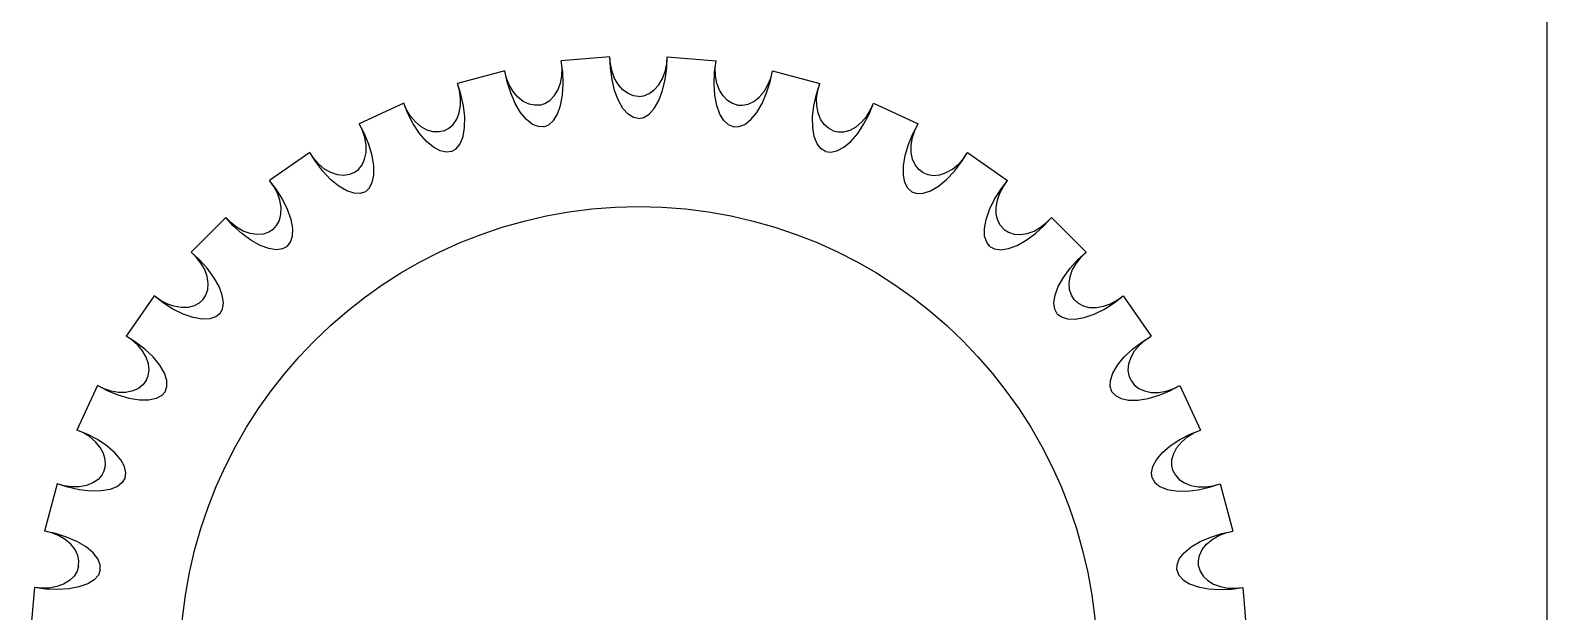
# Model space of a CAD drawing. Extents: x -615 to 711, y 0 to 128.
# Drawn here: x 43.4 to 60.6, y 34.1 to 40.7 of the extents above; entities that cross this region are included whole.
import ezdxf

# ---------------------------------------------------------------- set-up
doc = ezdxf.new("R2010")
doc.units = 0
doc.layers.add('DXF_EG_PANEL_1_0_MODEL_DX0', color=7, linetype='CONTINUOUS')
doc.layers.add('LAYER1', color=7, linetype='CONTINUOUS')

msp = doc.modelspace()

# ---------------------------------------------------------------- linework, layer by layer
at = {"layer": 'DXF_EG_PANEL_1_0_MODEL_DX0', "color": 178}
msp.add_line((60.6, 128.5), (60.6, 0), dxfattribs=at)
at = {"layer": 'LAYER1', "color": 178}
for p, q in [((49.975, 40.4), (49.422, 40.352)), ((49.975, 40.4), (49.422, 40.352)), ((50.625, 40.4), (51.178, 40.352)), ((50.625, 40.4), (51.178, 40.352)), ((48.782, 40.239), (48.245, 40.095)), ((48.782, 40.239), (48.245, 40.095)), ((51.818, 40.239), (52.355, 40.095)), ((51.818, 40.239), (52.355, 40.095)), ((47.635, 39.873), (47.131, 39.638)), ((47.635, 39.873), (47.131, 39.638)), ((52.965, 39.873), (53.469, 39.638)), ((52.965, 39.873), (53.469, 39.638)), ((46.569, 39.313), (46.114, 38.995)), ((46.569, 39.313), (46.114, 38.995)), ((54.031, 39.313), (54.486, 38.995)), ((54.031, 39.313), (54.486, 38.995)), ((45.616, 38.577), (45.223, 38.184)), ((45.616, 38.577), (45.223, 38.184)), ((54.984, 38.577), (55.377, 38.184)), ((54.984, 38.577), (55.377, 38.184)), ((44.805, 37.686), (44.487, 37.231)), ((44.805, 37.686), (44.487, 37.231)), ((55.795, 37.686), (56.113, 37.231)), ((55.795, 37.686), (56.113, 37.231)), ((44.162, 36.669), (43.927, 36.165)), ((44.162, 36.669), (43.927, 36.165)), ((56.438, 36.669), (56.673, 36.165)), ((56.438, 36.669), (56.673, 36.165)), ((43.705, 35.555), (43.561, 35.018)), ((43.705, 35.555), (43.561, 35.018)), ((56.895, 35.555), (57.039, 35.018)), ((56.895, 35.555), (57.039, 35.018)), ((43.448, 34.378), (43.4, 33.825)), ((43.448, 34.378), (43.4, 33.825)), ((57.152, 34.378), (57.2, 33.825)), ((57.152, 34.378), (57.2, 33.825))]:
    msp.add_line(p, q, dxfattribs=at)
for points in [[(49.18, 39.852, 0), (49.237, 39.87, 0), (49.292, 39.904, 0), (49.342, 39.955, 0), (49.383, 40.022, 0), (49.412, 40.1, 0), (49.428, 40.185, 0), (49.431, 40.27, 0), (49.422, 40.352, 0)], [(49.18, 39.852, 0), (49.237, 39.87, 0), (49.292, 39.904, 0), (49.342, 39.955, 0), (49.383, 40.022, 0), (49.412, 40.1, 0), (49.428, 40.185, 0), (49.431, 40.27, 0), (49.422, 40.352, 0)], [(49.223, 39.606, 0), (49.28, 39.628, 0), (49.333, 39.675, 0), (49.379, 39.749, 0), (49.414, 39.848, 0), (49.436, 39.965, 0), (49.444, 40.094, 0), (49.439, 40.225, 0), (49.422, 40.352, 0)], [(49.223, 39.606, 0), (49.28, 39.628, 0), (49.333, 39.675, 0), (49.379, 39.749, 0), (49.414, 39.848, 0), (49.436, 39.965, 0), (49.444, 40.094, 0), (49.439, 40.225, 0), (49.422, 40.352, 0)], [(50.3, 39.7, 0), (50.241, 39.712, 0), (50.18, 39.749, 0), (50.122, 39.814, 0), (50.07, 39.905, 0), (50.028, 40.017, 0), (49.998, 40.142, 0), (49.98, 40.273, 0), (49.975, 40.4, 0)], [(50.3, 39.95, 0), (50.241, 39.958, 0), (50.18, 39.982, 0), (50.122, 40.023, 0), (50.07, 40.082, 0), (50.028, 40.154, 0), (49.998, 40.234, 0), (49.98, 40.318, 0), (49.975, 40.4, 0)], [(50.3, 39.7, 0), (50.241, 39.712, 0), (50.18, 39.749, 0), (50.122, 39.814, 0), (50.07, 39.905, 0), (50.028, 40.017, 0), (49.998, 40.142, 0), (49.98, 40.273, 0), (49.975, 40.4, 0)], [(50.3, 39.95, 0), (50.241, 39.958, 0), (50.18, 39.982, 0), (50.122, 40.023, 0), (50.07, 40.082, 0), (50.028, 40.154, 0), (49.998, 40.234, 0), (49.98, 40.318, 0), (49.975, 40.4, 0)], [(50.3, 39.7, 0), (50.359, 39.712, 0), (50.42, 39.749, 0), (50.478, 39.814, 0), (50.53, 39.905, 0), (50.572, 40.017, 0), (50.602, 40.142, 0), (50.62, 40.273, 0), (50.625, 40.4, 0)], [(50.3, 39.95, 0), (50.359, 39.958, 0), (50.42, 39.982, 0), (50.478, 40.023, 0), (50.53, 40.082, 0), (50.572, 40.154, 0), (50.602, 40.234, 0), (50.62, 40.318, 0), (50.625, 40.4, 0)], [(50.3, 39.7, 0), (50.359, 39.712, 0), (50.42, 39.749, 0), (50.478, 39.814, 0), (50.53, 39.905, 0), (50.572, 40.017, 0), (50.602, 40.142, 0), (50.62, 40.273, 0), (50.625, 40.4, 0)], [(50.3, 39.95, 0), (50.359, 39.958, 0), (50.42, 39.982, 0), (50.478, 40.023, 0), (50.53, 40.082, 0), (50.572, 40.154, 0), (50.602, 40.234, 0), (50.62, 40.318, 0), (50.625, 40.4, 0)], [(51.377, 39.606, 0), (51.32, 39.628, 0), (51.267, 39.675, 0), (51.221, 39.749, 0), (51.186, 39.848, 0), (51.164, 39.965, 0), (51.156, 40.094, 0), (51.161, 40.225, 0), (51.178, 40.352, 0)], [(51.377, 39.606, 0), (51.32, 39.628, 0), (51.267, 39.675, 0), (51.221, 39.749, 0), (51.186, 39.848, 0), (51.164, 39.965, 0), (51.156, 40.094, 0), (51.161, 40.225, 0), (51.178, 40.352, 0)], [(51.42, 39.852, 0), (51.363, 39.87, 0), (51.308, 39.904, 0), (51.258, 39.955, 0), (51.217, 40.022, 0), (51.188, 40.1, 0), (51.172, 40.185, 0), (51.169, 40.27, 0), (51.178, 40.352, 0)], [(51.42, 39.852, 0), (51.363, 39.87, 0), (51.308, 39.904, 0), (51.258, 39.955, 0), (51.217, 40.022, 0), (51.188, 40.1, 0), (51.172, 40.185, 0), (51.169, 40.27, 0), (51.178, 40.352, 0)], [(48.094, 39.561, 0), (48.147, 39.588, 0), (48.196, 39.632, 0), (48.236, 39.691, 0), (48.265, 39.764, 0), (48.28, 39.846, 0), (48.281, 39.932, 0), (48.268, 40.016, 0), (48.245, 40.095, 0)], [(48.094, 39.561, 0), (48.147, 39.588, 0), (48.196, 39.632, 0), (48.236, 39.691, 0), (48.265, 39.764, 0), (48.28, 39.846, 0), (48.281, 39.932, 0), (48.268, 40.016, 0), (48.245, 40.095, 0)], [(48.179, 39.326, 0), (48.231, 39.357, 0), (48.275, 39.413, 0), (48.308, 39.494, 0), (48.325, 39.597, 0), (48.327, 39.717, 0), (48.312, 39.845, 0), (48.284, 39.974, 0), (48.245, 40.095, 0)], [(48.179, 39.326, 0), (48.231, 39.357, 0), (48.275, 39.413, 0), (48.308, 39.494, 0), (48.325, 39.597, 0), (48.327, 39.717, 0), (48.312, 39.845, 0), (48.284, 39.974, 0), (48.245, 40.095, 0)], [(49.223, 39.606, 0), (49.163, 39.607, 0), (49.097, 39.633, 0), (49.028, 39.687, 0), (48.961, 39.768, 0), (48.9, 39.871, 0), (48.849, 39.989, 0), (48.809, 40.114, 0), (48.782, 40.239, 0)], [(49.18, 39.852, 0), (49.12, 39.849, 0), (49.057, 39.862, 0), (48.992, 39.893, 0), (48.931, 39.942, 0), (48.877, 40.006, 0), (48.833, 40.08, 0), (48.801, 40.159, 0), (48.782, 40.239, 0)], [(49.223, 39.606, 0), (49.163, 39.607, 0), (49.097, 39.633, 0), (49.028, 39.687, 0), (48.961, 39.768, 0), (48.9, 39.871, 0), (48.849, 39.989, 0), (48.809, 40.114, 0), (48.782, 40.239, 0)], [(49.18, 39.852, 0), (49.12, 39.849, 0), (49.057, 39.862, 0), (48.992, 39.893, 0), (48.931, 39.942, 0), (48.877, 40.006, 0), (48.833, 40.08, 0), (48.801, 40.159, 0), (48.782, 40.239, 0)], [(51.377, 39.606, 0), (51.437, 39.607, 0), (51.503, 39.633, 0), (51.572, 39.687, 0), (51.639, 39.768, 0), (51.7, 39.871, 0), (51.751, 39.989, 0), (51.791, 40.114, 0), (51.818, 40.239, 0)], [(51.377, 39.606, 0), (51.437, 39.607, 0), (51.503, 39.633, 0), (51.572, 39.687, 0), (51.639, 39.768, 0), (51.7, 39.871, 0), (51.751, 39.989, 0), (51.791, 40.114, 0), (51.818, 40.239, 0)], [(51.42, 39.852, 0), (51.48, 39.849, 0), (51.543, 39.862, 0), (51.608, 39.893, 0), (51.669, 39.942, 0), (51.723, 40.006, 0), (51.767, 40.08, 0), (51.799, 40.159, 0), (51.818, 40.239, 0)], [(51.42, 39.852, 0), (51.48, 39.849, 0), (51.543, 39.862, 0), (51.608, 39.893, 0), (51.669, 39.942, 0), (51.723, 40.006, 0), (51.767, 40.08, 0), (51.799, 40.159, 0), (51.818, 40.239, 0)], [(52.421, 39.326, 0), (52.369, 39.357, 0), (52.325, 39.413, 0), (52.292, 39.494, 0), (52.275, 39.597, 0), (52.273, 39.717, 0), (52.288, 39.845, 0), (52.316, 39.974, 0), (52.355, 40.095, 0)], [(52.421, 39.326, 0), (52.369, 39.357, 0), (52.325, 39.413, 0), (52.292, 39.494, 0), (52.275, 39.597, 0), (52.273, 39.717, 0), (52.288, 39.845, 0), (52.316, 39.974, 0), (52.355, 40.095, 0)], [(52.506, 39.561, 0), (52.453, 39.588, 0), (52.404, 39.632, 0), (52.364, 39.691, 0), (52.335, 39.764, 0), (52.32, 39.846, 0), (52.319, 39.932, 0), (52.332, 40.016, 0), (52.355, 40.095, 0)], [(52.506, 39.561, 0), (52.453, 39.588, 0), (52.404, 39.632, 0), (52.364, 39.691, 0), (52.335, 39.764, 0), (52.32, 39.846, 0), (52.319, 39.932, 0), (52.332, 40.016, 0), (52.355, 40.095, 0)], [(48.179, 39.326, 0), (48.12, 39.317, 0), (48.05, 39.331, 0), (47.973, 39.373, 0), (47.893, 39.44, 0), (47.815, 39.531, 0), (47.744, 39.639, 0), (47.683, 39.755, 0), (47.635, 39.873, 0)], [(48.094, 39.561, 0), (48.036, 39.548, 0), (47.971, 39.55, 0), (47.902, 39.569, 0), (47.833, 39.606, 0), (47.769, 39.66, 0), (47.713, 39.725, 0), (47.668, 39.798, 0), (47.635, 39.873, 0)], [(48.179, 39.326, 0), (48.12, 39.317, 0), (48.05, 39.331, 0), (47.973, 39.373, 0), (47.893, 39.44, 0), (47.815, 39.531, 0), (47.744, 39.639, 0), (47.683, 39.755, 0), (47.635, 39.873, 0)], [(48.094, 39.561, 0), (48.036, 39.548, 0), (47.971, 39.55, 0), (47.902, 39.569, 0), (47.833, 39.606, 0), (47.769, 39.66, 0), (47.713, 39.725, 0), (47.668, 39.798, 0), (47.635, 39.873, 0)], [(52.421, 39.326, 0), (52.48, 39.317, 0), (52.55, 39.331, 0), (52.627, 39.373, 0), (52.707, 39.44, 0), (52.785, 39.531, 0), (52.856, 39.639, 0), (52.917, 39.755, 0), (52.965, 39.873, 0)], [(52.421, 39.326, 0), (52.48, 39.317, 0), (52.55, 39.331, 0), (52.627, 39.373, 0), (52.707, 39.44, 0), (52.785, 39.531, 0), (52.856, 39.639, 0), (52.917, 39.755, 0), (52.965, 39.873, 0)], [(52.506, 39.561, 0), (52.564, 39.548, 0), (52.629, 39.55, 0), (52.698, 39.569, 0), (52.767, 39.606, 0), (52.831, 39.66, 0), (52.887, 39.725, 0), (52.932, 39.798, 0), (52.965, 39.873, 0)], [(52.506, 39.561, 0), (52.564, 39.548, 0), (52.629, 39.55, 0), (52.698, 39.569, 0), (52.767, 39.606, 0), (52.831, 39.66, 0), (52.887, 39.725, 0), (52.932, 39.798, 0), (52.965, 39.873, 0)], [(47.075, 39.086, 0), (47.122, 39.122, 0), (47.163, 39.173, 0), (47.192, 39.238, 0), (47.208, 39.315, 0), (47.209, 39.398, 0), (47.194, 39.483, 0), (47.168, 39.564, 0), (47.131, 39.638, 0)], [(47.075, 39.086, 0), (47.122, 39.122, 0), (47.163, 39.173, 0), (47.192, 39.238, 0), (47.208, 39.315, 0), (47.209, 39.398, 0), (47.194, 39.483, 0), (47.168, 39.564, 0), (47.131, 39.638, 0)], [(47.2, 38.869, 0), (47.245, 38.909, 0), (47.279, 38.972, 0), (47.297, 39.057, 0), (47.296, 39.162, 0), (47.277, 39.28, 0), (47.24, 39.404, 0), (47.19, 39.525, 0), (47.131, 39.638, 0)], [(47.2, 38.869, 0), (47.245, 38.909, 0), (47.279, 38.972, 0), (47.297, 39.057, 0), (47.296, 39.162, 0), (47.277, 39.28, 0), (47.24, 39.404, 0), (47.19, 39.525, 0), (47.131, 39.638, 0)], [(53.4, 38.869, 0), (53.355, 38.909, 0), (53.321, 38.972, 0), (53.303, 39.057, 0), (53.304, 39.162, 0), (53.323, 39.28, 0), (53.36, 39.404, 0), (53.41, 39.525, 0), (53.469, 39.638, 0)], [(53.4, 38.869, 0), (53.355, 38.909, 0), (53.321, 38.972, 0), (53.303, 39.057, 0), (53.304, 39.162, 0), (53.323, 39.28, 0), (53.36, 39.404, 0), (53.41, 39.525, 0), (53.469, 39.638, 0)], [(53.525, 39.086, 0), (53.478, 39.122, 0), (53.437, 39.173, 0), (53.408, 39.238, 0), (53.392, 39.315, 0), (53.391, 39.398, 0), (53.406, 39.483, 0), (53.432, 39.564, 0), (53.469, 39.638, 0)], [(53.525, 39.086, 0), (53.478, 39.122, 0), (53.437, 39.173, 0), (53.408, 39.238, 0), (53.392, 39.315, 0), (53.391, 39.398, 0), (53.406, 39.483, 0), (53.432, 39.564, 0), (53.469, 39.638, 0)], [(47.2, 38.869, 0), (47.143, 38.85, 0), (47.072, 38.852, 0), (46.989, 38.879, 0), (46.898, 38.932, 0), (46.806, 39.008, 0), (46.717, 39.101, 0), (46.637, 39.206, 0), (46.569, 39.313, 0)], [(47.075, 39.086, 0), (47.02, 39.063, 0), (46.956, 39.053, 0), (46.884, 39.061, 0), (46.81, 39.085, 0), (46.738, 39.126, 0), (46.671, 39.181, 0), (46.614, 39.245, 0), (46.569, 39.313, 0)], [(47.2, 38.869, 0), (47.143, 38.85, 0), (47.072, 38.852, 0), (46.989, 38.879, 0), (46.898, 38.932, 0), (46.806, 39.008, 0), (46.717, 39.101, 0), (46.637, 39.206, 0), (46.569, 39.313, 0)], [(47.075, 39.086, 0), (47.02, 39.063, 0), (46.956, 39.053, 0), (46.884, 39.061, 0), (46.81, 39.085, 0), (46.738, 39.126, 0), (46.671, 39.181, 0), (46.614, 39.245, 0), (46.569, 39.313, 0)], [(53.4, 38.869, 0), (53.457, 38.85, 0), (53.528, 38.852, 0), (53.611, 38.879, 0), (53.702, 38.932, 0), (53.794, 39.008, 0), (53.883, 39.101, 0), (53.963, 39.206, 0), (54.031, 39.313, 0)], [(53.4, 38.869, 0), (53.457, 38.85, 0), (53.528, 38.852, 0), (53.611, 38.879, 0), (53.702, 38.932, 0), (53.794, 39.008, 0), (53.883, 39.101, 0), (53.963, 39.206, 0), (54.031, 39.313, 0)], [(53.525, 39.086, 0), (53.58, 39.063, 0), (53.644, 39.053, 0), (53.716, 39.061, 0), (53.79, 39.085, 0), (53.862, 39.126, 0), (53.929, 39.181, 0), (53.986, 39.245, 0), (54.031, 39.313, 0)], [(53.525, 39.086, 0), (53.58, 39.063, 0), (53.644, 39.053, 0), (53.716, 39.061, 0), (53.79, 39.085, 0), (53.862, 39.126, 0), (53.929, 39.181, 0), (53.986, 39.245, 0), (54.031, 39.313, 0)], [(46.315, 38.249, 0), (46.352, 38.296, 0), (46.375, 38.364, 0), (46.378, 38.451, 0), (46.359, 38.554, 0), (46.319, 38.667, 0), (46.262, 38.783, 0), (46.191, 38.894, 0), (46.114, 38.995, 0)], [(46.154, 38.441, 0), (46.194, 38.485, 0), (46.225, 38.542, 0), (46.243, 38.611, 0), (46.245, 38.69, 0), (46.231, 38.772, 0), (46.203, 38.853, 0), (46.162, 38.928, 0), (46.114, 38.995, 0)], [(46.315, 38.249, 0), (46.352, 38.296, 0), (46.375, 38.364, 0), (46.378, 38.451, 0), (46.359, 38.554, 0), (46.319, 38.667, 0), (46.262, 38.783, 0), (46.191, 38.894, 0), (46.114, 38.995, 0)], [(46.154, 38.441, 0), (46.194, 38.485, 0), (46.225, 38.542, 0), (46.243, 38.611, 0), (46.245, 38.69, 0), (46.231, 38.772, 0), (46.203, 38.853, 0), (46.162, 38.928, 0), (46.114, 38.995, 0)], [(54.285, 38.249, 0), (54.248, 38.296, 0), (54.225, 38.364, 0), (54.222, 38.451, 0), (54.241, 38.554, 0), (54.281, 38.667, 0), (54.338, 38.783, 0), (54.409, 38.894, 0), (54.486, 38.995, 0)], [(54.285, 38.249, 0), (54.248, 38.296, 0), (54.225, 38.364, 0), (54.222, 38.451, 0), (54.241, 38.554, 0), (54.281, 38.667, 0), (54.338, 38.783, 0), (54.409, 38.894, 0), (54.486, 38.995, 0)], [(54.446, 38.441, 0), (54.406, 38.485, 0), (54.375, 38.542, 0), (54.357, 38.611, 0), (54.355, 38.69, 0), (54.369, 38.772, 0), (54.397, 38.853, 0), (54.438, 38.928, 0), (54.486, 38.995, 0)], [(54.446, 38.441, 0), (54.406, 38.485, 0), (54.375, 38.542, 0), (54.357, 38.611, 0), (54.355, 38.69, 0), (54.369, 38.772, 0), (54.397, 38.853, 0), (54.438, 38.928, 0), (54.486, 38.995, 0)], [(46.315, 38.249, 0), (46.262, 38.22, 0), (46.192, 38.21, 0), (46.105, 38.223, 0), (46.007, 38.259, 0), (45.903, 38.318, 0), (45.799, 38.394, 0), (45.702, 38.483, 0), (45.616, 38.577, 0)], [(46.154, 38.441, 0), (46.104, 38.409, 0), (46.042, 38.388, 0), (45.971, 38.383, 0), (45.893, 38.394, 0), (45.815, 38.422, 0), (45.74, 38.465, 0), (45.673, 38.518, 0), (45.616, 38.577, 0)], [(46.315, 38.249, 0), (46.262, 38.22, 0), (46.192, 38.21, 0), (46.105, 38.223, 0), (46.007, 38.259, 0), (45.903, 38.318, 0), (45.799, 38.394, 0), (45.702, 38.483, 0), (45.616, 38.577, 0)], [(46.154, 38.441, 0), (46.104, 38.409, 0), (46.042, 38.388, 0), (45.971, 38.383, 0), (45.893, 38.394, 0), (45.815, 38.422, 0), (45.74, 38.465, 0), (45.673, 38.518, 0), (45.616, 38.577, 0)], [(54.285, 38.249, 0), (54.338, 38.22, 0), (54.408, 38.21, 0), (54.495, 38.223, 0), (54.593, 38.259, 0), (54.697, 38.318, 0), (54.801, 38.394, 0), (54.898, 38.483, 0), (54.984, 38.577, 0)], [(54.285, 38.249, 0), (54.338, 38.22, 0), (54.408, 38.21, 0), (54.495, 38.223, 0), (54.593, 38.259, 0), (54.697, 38.318, 0), (54.801, 38.394, 0), (54.898, 38.483, 0), (54.984, 38.577, 0)], [(54.446, 38.441, 0), (54.496, 38.409, 0), (54.558, 38.388, 0), (54.629, 38.383, 0), (54.707, 38.394, 0), (54.785, 38.422, 0), (54.86, 38.465, 0), (54.927, 38.518, 0), (54.984, 38.577, 0)], [(54.446, 38.441, 0), (54.496, 38.409, 0), (54.558, 38.388, 0), (54.629, 38.383, 0), (54.707, 38.394, 0), (54.785, 38.422, 0), (54.86, 38.465, 0), (54.927, 38.518, 0), (54.984, 38.577, 0)], [(45.551, 37.485, 0), (45.58, 37.538, 0), (45.59, 37.608, 0), (45.577, 37.695, 0), (45.541, 37.793, 0), (45.482, 37.897, 0), (45.406, 38.001, 0), (45.317, 38.098, 0), (45.223, 38.184, 0)], [(45.359, 37.646, 0), (45.391, 37.696, 0), (45.412, 37.758, 0), (45.417, 37.829, 0), (45.406, 37.907, 0), (45.378, 37.985, 0), (45.335, 38.06, 0), (45.282, 38.127, 0), (45.223, 38.184, 0)], [(45.551, 37.485, 0), (45.58, 37.538, 0), (45.59, 37.608, 0), (45.577, 37.695, 0), (45.541, 37.793, 0), (45.482, 37.897, 0), (45.406, 38.001, 0), (45.317, 38.098, 0), (45.223, 38.184, 0)], [(45.359, 37.646, 0), (45.391, 37.696, 0), (45.412, 37.758, 0), (45.417, 37.829, 0), (45.406, 37.907, 0), (45.378, 37.985, 0), (45.335, 38.06, 0), (45.282, 38.127, 0), (45.223, 38.184, 0)], [(55.049, 37.485, 0), (55.02, 37.538, 0), (55.01, 37.608, 0), (55.023, 37.695, 0), (55.059, 37.793, 0), (55.118, 37.897, 0), (55.194, 38.001, 0), (55.283, 38.098, 0), (55.377, 38.184, 0)], [(55.049, 37.485, 0), (55.02, 37.538, 0), (55.01, 37.608, 0), (55.023, 37.695, 0), (55.059, 37.793, 0), (55.118, 37.897, 0), (55.194, 38.001, 0), (55.283, 38.098, 0), (55.377, 38.184, 0)], [(55.241, 37.646, 0), (55.209, 37.696, 0), (55.188, 37.758, 0), (55.183, 37.829, 0), (55.194, 37.907, 0), (55.222, 37.985, 0), (55.265, 38.06, 0), (55.318, 38.127, 0), (55.377, 38.184, 0)], [(55.241, 37.646, 0), (55.209, 37.696, 0), (55.188, 37.758, 0), (55.183, 37.829, 0), (55.194, 37.907, 0), (55.222, 37.985, 0), (55.265, 38.06, 0), (55.318, 38.127, 0), (55.377, 38.184, 0)], [(45.551, 37.485, 0), (45.504, 37.448, 0), (45.436, 37.425, 0), (45.349, 37.422, 0), (45.246, 37.441, 0), (45.133, 37.481, 0), (45.017, 37.538, 0), (44.906, 37.609, 0), (44.805, 37.686, 0)], [(45.359, 37.646, 0), (45.315, 37.606, 0), (45.258, 37.575, 0), (45.189, 37.557, 0), (45.11, 37.555, 0), (45.028, 37.569, 0), (44.947, 37.597, 0), (44.872, 37.638, 0), (44.805, 37.686, 0)], [(45.551, 37.485, 0), (45.504, 37.448, 0), (45.436, 37.425, 0), (45.349, 37.422, 0), (45.246, 37.441, 0), (45.133, 37.481, 0), (45.017, 37.538, 0), (44.906, 37.609, 0), (44.805, 37.686, 0)], [(45.359, 37.646, 0), (45.315, 37.606, 0), (45.258, 37.575, 0), (45.189, 37.557, 0), (45.11, 37.555, 0), (45.028, 37.569, 0), (44.947, 37.597, 0), (44.872, 37.638, 0), (44.805, 37.686, 0)], [(55.049, 37.485, 0), (55.096, 37.448, 0), (55.164, 37.425, 0), (55.251, 37.422, 0), (55.354, 37.441, 0), (55.467, 37.481, 0), (55.583, 37.538, 0), (55.694, 37.609, 0), (55.795, 37.686, 0)], [(55.049, 37.485, 0), (55.096, 37.448, 0), (55.164, 37.425, 0), (55.251, 37.422, 0), (55.354, 37.441, 0), (55.467, 37.481, 0), (55.583, 37.538, 0), (55.694, 37.609, 0), (55.795, 37.686, 0)], [(55.241, 37.646, 0), (55.285, 37.606, 0), (55.342, 37.575, 0), (55.411, 37.557, 0), (55.49, 37.555, 0), (55.572, 37.569, 0), (55.653, 37.597, 0), (55.728, 37.638, 0), (55.795, 37.686, 0)], [(55.241, 37.646, 0), (55.285, 37.606, 0), (55.342, 37.575, 0), (55.411, 37.557, 0), (55.49, 37.555, 0), (55.572, 37.569, 0), (55.653, 37.597, 0), (55.728, 37.638, 0), (55.795, 37.686, 0)], [(44.931, 36.6, 0), (44.95, 36.657, 0), (44.948, 36.728, 0), (44.921, 36.811, 0), (44.868, 36.902, 0), (44.792, 36.994, 0), (44.699, 37.083, 0), (44.594, 37.163, 0), (44.487, 37.231, 0)], [(44.714, 36.725, 0), (44.737, 36.78, 0), (44.747, 36.844, 0), (44.739, 36.916, 0), (44.715, 36.99, 0), (44.674, 37.062, 0), (44.619, 37.129, 0), (44.555, 37.186, 0), (44.487, 37.231, 0)], [(44.931, 36.6, 0), (44.95, 36.657, 0), (44.948, 36.728, 0), (44.921, 36.811, 0), (44.868, 36.902, 0), (44.792, 36.994, 0), (44.699, 37.083, 0), (44.594, 37.163, 0), (44.487, 37.231, 0)], [(44.714, 36.725, 0), (44.737, 36.78, 0), (44.747, 36.844, 0), (44.739, 36.916, 0), (44.715, 36.99, 0), (44.674, 37.062, 0), (44.619, 37.129, 0), (44.555, 37.186, 0), (44.487, 37.231, 0)], [(55.669, 36.6, 0), (55.65, 36.657, 0), (55.652, 36.728, 0), (55.679, 36.811, 0), (55.732, 36.902, 0), (55.808, 36.994, 0), (55.901, 37.083, 0), (56.006, 37.163, 0), (56.113, 37.231, 0)], [(55.669, 36.6, 0), (55.65, 36.657, 0), (55.652, 36.728, 0), (55.679, 36.811, 0), (55.732, 36.902, 0), (55.808, 36.994, 0), (55.901, 37.083, 0), (56.006, 37.163, 0), (56.113, 37.231, 0)], [(55.886, 36.725, 0), (55.863, 36.78, 0), (55.853, 36.844, 0), (55.861, 36.916, 0), (55.885, 36.99, 0), (55.926, 37.062, 0), (55.981, 37.129, 0), (56.045, 37.186, 0), (56.113, 37.231, 0)], [(55.886, 36.725, 0), (55.863, 36.78, 0), (55.853, 36.844, 0), (55.861, 36.916, 0), (55.885, 36.99, 0), (55.926, 37.062, 0), (55.981, 37.129, 0), (56.045, 37.186, 0), (56.113, 37.231, 0)], [(44.714, 36.725, 0), (44.678, 36.678, 0), (44.627, 36.637, 0), (44.562, 36.608, 0), (44.485, 36.592, 0), (44.402, 36.591, 0), (44.317, 36.606, 0), (44.236, 36.632, 0), (44.162, 36.669, 0)], [(44.714, 36.725, 0), (44.678, 36.678, 0), (44.627, 36.637, 0), (44.562, 36.608, 0), (44.485, 36.592, 0), (44.402, 36.591, 0), (44.317, 36.606, 0), (44.236, 36.632, 0), (44.162, 36.669, 0)], [(44.931, 36.6, 0), (44.891, 36.555, 0), (44.828, 36.521, 0), (44.743, 36.503, 0), (44.638, 36.504, 0), (44.52, 36.523, 0), (44.396, 36.56, 0), (44.275, 36.61, 0), (44.162, 36.669, 0)], [(44.931, 36.6, 0), (44.891, 36.555, 0), (44.828, 36.521, 0), (44.743, 36.503, 0), (44.638, 36.504, 0), (44.52, 36.523, 0), (44.396, 36.56, 0), (44.275, 36.61, 0), (44.162, 36.669, 0)], [(55.669, 36.6, 0), (55.709, 36.555, 0), (55.772, 36.521, 0), (55.857, 36.503, 0), (55.962, 36.504, 0), (56.08, 36.523, 0), (56.204, 36.56, 0), (56.325, 36.61, 0), (56.438, 36.669, 0)], [(55.669, 36.6, 0), (55.709, 36.555, 0), (55.772, 36.521, 0), (55.857, 36.503, 0), (55.962, 36.504, 0), (56.08, 36.523, 0), (56.204, 36.56, 0), (56.325, 36.61, 0), (56.438, 36.669, 0)], [(55.886, 36.725, 0), (55.922, 36.678, 0), (55.973, 36.637, 0), (56.038, 36.608, 0), (56.115, 36.592, 0), (56.198, 36.591, 0), (56.283, 36.606, 0), (56.364, 36.632, 0), (56.438, 36.669, 0)], [(55.886, 36.725, 0), (55.922, 36.678, 0), (55.973, 36.637, 0), (56.038, 36.608, 0), (56.115, 36.592, 0), (56.198, 36.591, 0), (56.283, 36.606, 0), (56.364, 36.632, 0), (56.438, 36.669, 0)], [(44.474, 35.621, 0), (44.483, 35.68, 0), (44.469, 35.75, 0), (44.427, 35.827, 0), (44.36, 35.907, 0), (44.269, 35.985, 0), (44.161, 36.056, 0), (44.045, 36.117, 0), (43.927, 36.165, 0)], [(44.239, 35.706, 0), (44.252, 35.764, 0), (44.25, 35.829, 0), (44.231, 35.898, 0), (44.194, 35.967, 0), (44.14, 36.031, 0), (44.075, 36.087, 0), (44.002, 36.132, 0), (43.927, 36.165, 0)], [(44.474, 35.621, 0), (44.483, 35.68, 0), (44.469, 35.75, 0), (44.427, 35.827, 0), (44.36, 35.907, 0), (44.269, 35.985, 0), (44.161, 36.056, 0), (44.045, 36.117, 0), (43.927, 36.165, 0)], [(44.239, 35.706, 0), (44.252, 35.764, 0), (44.25, 35.829, 0), (44.231, 35.898, 0), (44.194, 35.967, 0), (44.14, 36.031, 0), (44.075, 36.087, 0), (44.002, 36.132, 0), (43.927, 36.165, 0)], [(56.126, 35.621, 0), (56.117, 35.68, 0), (56.131, 35.75, 0), (56.173, 35.827, 0), (56.24, 35.907, 0), (56.331, 35.985, 0), (56.439, 36.056, 0), (56.555, 36.117, 0), (56.673, 36.165, 0)], [(56.126, 35.621, 0), (56.117, 35.68, 0), (56.131, 35.75, 0), (56.173, 35.827, 0), (56.24, 35.907, 0), (56.331, 35.985, 0), (56.439, 36.056, 0), (56.555, 36.117, 0), (56.673, 36.165, 0)], [(56.361, 35.706, 0), (56.348, 35.764, 0), (56.35, 35.829, 0), (56.369, 35.898, 0), (56.406, 35.967, 0), (56.46, 36.031, 0), (56.525, 36.087, 0), (56.598, 36.132, 0), (56.673, 36.165, 0)], [(56.361, 35.706, 0), (56.348, 35.764, 0), (56.35, 35.829, 0), (56.369, 35.898, 0), (56.406, 35.967, 0), (56.46, 36.031, 0), (56.525, 36.087, 0), (56.598, 36.132, 0), (56.673, 36.165, 0)], [(44.239, 35.706, 0), (44.212, 35.653, 0), (44.168, 35.604, 0), (44.109, 35.564, 0), (44.036, 35.535, 0), (43.954, 35.52, 0), (43.868, 35.519, 0), (43.784, 35.532, 0), (43.705, 35.555, 0)], [(44.239, 35.706, 0), (44.212, 35.653, 0), (44.168, 35.604, 0), (44.109, 35.564, 0), (44.036, 35.535, 0), (43.954, 35.52, 0), (43.868, 35.519, 0), (43.784, 35.532, 0), (43.705, 35.555, 0)], [(44.474, 35.621, 0), (44.443, 35.569, 0), (44.387, 35.525, 0), (44.306, 35.492, 0), (44.203, 35.475, 0), (44.083, 35.473, 0), (43.955, 35.488, 0), (43.826, 35.516, 0), (43.705, 35.555, 0)], [(44.474, 35.621, 0), (44.443, 35.569, 0), (44.387, 35.525, 0), (44.306, 35.492, 0), (44.203, 35.475, 0), (44.083, 35.473, 0), (43.955, 35.488, 0), (43.826, 35.516, 0), (43.705, 35.555, 0)], [(56.126, 35.621, 0), (56.157, 35.569, 0), (56.213, 35.525, 0), (56.294, 35.492, 0), (56.397, 35.475, 0), (56.517, 35.473, 0), (56.645, 35.488, 0), (56.774, 35.516, 0), (56.895, 35.555, 0)], [(56.126, 35.621, 0), (56.157, 35.569, 0), (56.213, 35.525, 0), (56.294, 35.492, 0), (56.397, 35.475, 0), (56.517, 35.473, 0), (56.645, 35.488, 0), (56.774, 35.516, 0), (56.895, 35.555, 0)], [(56.361, 35.706, 0), (56.388, 35.653, 0), (56.432, 35.604, 0), (56.491, 35.564, 0), (56.564, 35.535, 0), (56.646, 35.52, 0), (56.732, 35.519, 0), (56.816, 35.532, 0), (56.895, 35.555, 0)], [(56.361, 35.706, 0), (56.388, 35.653, 0), (56.432, 35.604, 0), (56.491, 35.564, 0), (56.564, 35.535, 0), (56.646, 35.52, 0), (56.732, 35.519, 0), (56.816, 35.532, 0), (56.895, 35.555, 0)], [(44.194, 34.577, 0), (44.193, 34.637, 0), (44.167, 34.703, 0), (44.113, 34.772, 0), (44.032, 34.839, 0), (43.929, 34.9, 0), (43.811, 34.951, 0), (43.686, 34.991, 0), (43.561, 35.018, 0)], [(43.948, 34.62, 0), (43.951, 34.68, 0), (43.938, 34.743, 0), (43.907, 34.808, 0), (43.858, 34.869, 0), (43.794, 34.923, 0), (43.72, 34.967, 0), (43.641, 34.999, 0), (43.561, 35.018, 0)], [(44.194, 34.577, 0), (44.193, 34.637, 0), (44.167, 34.703, 0), (44.113, 34.772, 0), (44.032, 34.839, 0), (43.929, 34.9, 0), (43.811, 34.951, 0), (43.686, 34.991, 0), (43.561, 35.018, 0)], [(43.948, 34.62, 0), (43.951, 34.68, 0), (43.938, 34.743, 0), (43.907, 34.808, 0), (43.858, 34.869, 0), (43.794, 34.923, 0), (43.72, 34.967, 0), (43.641, 34.999, 0), (43.561, 35.018, 0)], [(56.406, 34.577, 0), (56.407, 34.637, 0), (56.433, 34.703, 0), (56.487, 34.772, 0), (56.568, 34.839, 0), (56.671, 34.9, 0), (56.789, 34.951, 0), (56.914, 34.991, 0), (57.039, 35.018, 0)], [(56.406, 34.577, 0), (56.407, 34.637, 0), (56.433, 34.703, 0), (56.487, 34.772, 0), (56.568, 34.839, 0), (56.671, 34.9, 0), (56.789, 34.951, 0), (56.914, 34.991, 0), (57.039, 35.018, 0)], [(56.652, 34.62, 0), (56.649, 34.68, 0), (56.662, 34.743, 0), (56.693, 34.808, 0), (56.742, 34.869, 0), (56.806, 34.923, 0), (56.88, 34.967, 0), (56.959, 34.999, 0), (57.039, 35.018, 0)], [(56.652, 34.62, 0), (56.649, 34.68, 0), (56.662, 34.743, 0), (56.693, 34.808, 0), (56.742, 34.869, 0), (56.806, 34.923, 0), (56.88, 34.967, 0), (56.959, 34.999, 0), (57.039, 35.018, 0)], [(43.948, 34.62, 0), (43.93, 34.563, 0), (43.896, 34.508, 0), (43.845, 34.458, 0), (43.778, 34.417, 0), (43.7, 34.388, 0), (43.615, 34.372, 0), (43.53, 34.369, 0), (43.448, 34.378, 0)], [(43.948, 34.62, 0), (43.93, 34.563, 0), (43.896, 34.508, 0), (43.845, 34.458, 0), (43.778, 34.417, 0), (43.7, 34.388, 0), (43.615, 34.372, 0), (43.53, 34.369, 0), (43.448, 34.378, 0)], [(44.194, 34.577, 0), (44.172, 34.52, 0), (44.125, 34.467, 0), (44.051, 34.421, 0), (43.952, 34.386, 0), (43.835, 34.364, 0), (43.706, 34.356, 0), (43.575, 34.361, 0), (43.448, 34.378, 0)], [(44.194, 34.577, 0), (44.172, 34.52, 0), (44.125, 34.467, 0), (44.051, 34.421, 0), (43.952, 34.386, 0), (43.835, 34.364, 0), (43.706, 34.356, 0), (43.575, 34.361, 0), (43.448, 34.378, 0)], [(56.406, 34.577, 0), (56.428, 34.52, 0), (56.475, 34.467, 0), (56.549, 34.421, 0), (56.648, 34.386, 0), (56.765, 34.364, 0), (56.894, 34.356, 0), (57.025, 34.361, 0), (57.152, 34.378, 0)], [(56.406, 34.577, 0), (56.428, 34.52, 0), (56.475, 34.467, 0), (56.549, 34.421, 0), (56.648, 34.386, 0), (56.765, 34.364, 0), (56.894, 34.356, 0), (57.025, 34.361, 0), (57.152, 34.378, 0)], [(56.652, 34.62, 0), (56.67, 34.563, 0), (56.704, 34.508, 0), (56.755, 34.458, 0), (56.822, 34.417, 0), (56.9, 34.388, 0), (56.985, 34.372, 0), (57.07, 34.369, 0), (57.152, 34.378, 0)], [(56.652, 34.62, 0), (56.67, 34.563, 0), (56.704, 34.508, 0), (56.755, 34.458, 0), (56.822, 34.417, 0), (56.9, 34.388, 0), (56.985, 34.372, 0), (57.07, 34.369, 0), (57.152, 34.378, 0)]]:
    msp.add_polyline3d(points, dxfattribs=at)
msp.add_circle((50.3, 33.5), 5.2, dxfattribs=at)

doc.saveas('drawing.dxf')
